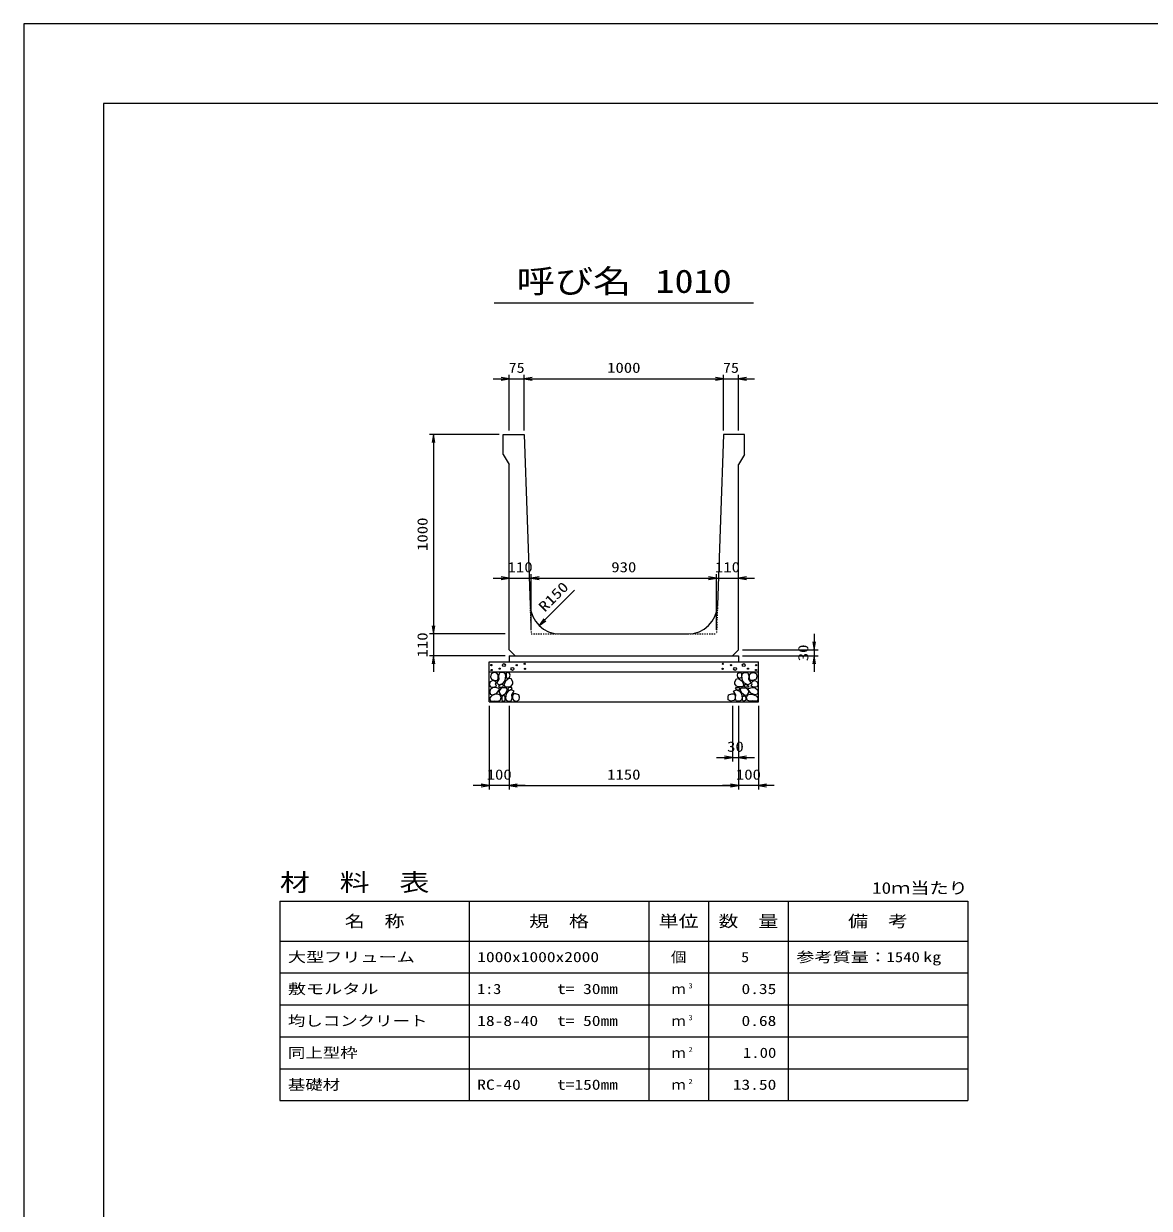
# Model space of a CAD drawing. Units: millimetres at full size. Extents: x 0 to 16820, y 0 to 11880.
# Drawn here: x 0 to 5646, y 5940 to 11880 of the extents above; entities that cross this region are included whole.
import ezdxf
from ezdxf.enums import TextEntityAlignment as Align

# ---------------------------------------------------------------- set-up
doc = ezdxf.new("R2010")
doc.units = ezdxf.units.MM
doc.linetypes.add('DASHED_SPACED', pattern=[12, 6, -6])
for name, color, linetype, lineweight in [('D-DCR-HCHn', 4, 'Continuous', 9), ('D-MTR-FRAM', 7, 'Continuous', 25), ('D-MTR-LINE', 7, 'Continuous', 25), ('D-STR-DIM', 7, 'Continuous', 25), ('D-STR-STRn', 1, 'Continuous', 25), ('D-TTL', 2, 'Continuous', 25), ('D-TTL-TXT', 7, 'Continuous', 25)]:
    doc.layers.add(name, color=color, linetype=linetype, lineweight=lineweight)
doc.layers.add('D-MTR', color=7, linetype='Continuous')
doc.layers.add('D-MTR-TXT', color=7, linetype='Continuous')
doc.styles.add('ＭＳ ゴシック', font='')
doc.styles.get('ＭＳ ゴシック').set_extended_font_data('MS Gothic')

# ---------------------------------------------------------------- blocks, each defined once
blk = doc.blocks.new('open_arrow')
at = {"color": 0, "linetype": 'Continuous', "lineweight": -2}
blk.add_lwpolyline([(7.5, 1.25), (0, 0), (7.5, -1.25)], dxfattribs=at)

msp = doc.modelspace()

# ---------------------------------------------------------------- linework, layer by layer
at = {"layer": 'D-DCR-HCHn'}
for points in [[(2373.399, 8623.696), (2357.796, 8627.163), (2343.928, 8620.228), (2342.194, 8604.626), (2345.661, 8592.491), (2362.997, 8587.29), (2375.132, 8587.29), (2380.333, 8595.958), (2380.333, 8615.028)], [(2387.267, 8625.429), (2382.067, 8609.827), (2383.8, 8592.491), (2371.665, 8573.421), (2387.267, 8564.753), (2404.603, 8573.421), (2415.005, 8587.29), (2418.472, 8609.827), (2415.005, 8621.962), (2404.603, 8627.163)], [(2420.206, 8621.962), (2420.206, 8601.159), (2428.874, 8595.958), (2437.542, 8601.159), (2439.275, 8613.294), (2437.542, 8623.696), (2425.407, 8627.163)], [(3599.794, 8621.962), (3599.794, 8601.159), (3591.126, 8595.958), (3582.458, 8601.159), (3580.725, 8613.294), (3582.458, 8623.696), (3594.593, 8627.163)], [(3632.733, 8625.429), (3637.933, 8609.827), (3636.2, 8592.491), (3648.335, 8573.421), (3632.733, 8564.753), (3615.397, 8573.421), (3604.995, 8587.29), (3601.528, 8609.827), (3604.995, 8621.962), (3615.397, 8627.163)], [(3646.601, 8623.696), (3662.204, 8627.163), (3676.072, 8620.228), (3677.806, 8604.626), (3674.339, 8592.491), (3657.003, 8587.29), (3644.868, 8587.29), (3639.667, 8595.958), (3639.667, 8615.028)], [(2340.46, 8580.356), (2335.26, 8564.753), (2342.194, 8554.352), (2359.53, 8552.618), (2371.366, 8557.699), (2366.464, 8569.954), (2369.932, 8576.889), (2362.997, 8583.823), (2352.596, 8587.29)], [(2390.735, 8564.753), (2382.067, 8557.819), (2385.534, 8552.618), (2397.669, 8552.618), (2402.87, 8554.352), (2406.337, 8561.286), (2401.136, 8566.487)], [(2416.739, 8583.823), (2408.071, 8563.02), (2415.005, 8554.352), (2435.808, 8554.352), (2444.476, 8557.819), (2453.144, 8569.954), (2453.144, 8580.356), (2444.476, 8594.224), (2434.074, 8595.958)], [(3603.261, 8583.823), (3611.929, 8563.02), (3604.995, 8554.352), (3584.192, 8554.352), (3575.524, 8557.819), (3566.856, 8569.954), (3566.856, 8580.356), (3575.524, 8594.224), (3585.926, 8595.958)], [(3629.265, 8564.753), (3637.933, 8557.819), (3634.466, 8552.618), (3622.331, 8552.618), (3617.13, 8554.352), (3613.663, 8561.286), (3618.864, 8566.487)], [(3679.54, 8580.356), (3684.74, 8564.753), (3677.806, 8554.352), (3660.47, 8552.618), (3648.634, 8557.699), (3653.536, 8569.954), (3650.068, 8576.889), (3657.003, 8583.823), (3667.404, 8587.29)], [(2373.366, 8522.757), (2386.208, 8542.019), (2384.603, 8546.834), (2366.946, 8551.65), (2350.894, 8550.045), (2339.658, 8540.414), (2338.052, 8529.177), (2339.658, 8517.941), (2352.499, 8514.731)], [(2379.787, 8482.627), (2391.023, 8487.443), (2394.234, 8503.494), (2387.813, 8514.731), (2376.577, 8517.941), (2362.13, 8516.336), (2346.078, 8509.915), (2338.052, 8500.284), (2338.052, 8489.048), (2342.868, 8482.627), (2362.13, 8484.232)], [(2418.311, 8522.757), (2426.337, 8542.019), (2419.916, 8550.045), (2400.654, 8550.045), (2392.628, 8546.834), (2384.603, 8535.598), (2384.603, 8525.967), (2392.628, 8513.125), (2402.259, 8511.52)], [(2415.101, 8487.443), (2415.101, 8506.705), (2407.075, 8511.52), (2399.049, 8506.705), (2397.444, 8495.469), (2399.049, 8485.837), (2410.285, 8482.627)], [(2445.599, 8484.232), (2450.415, 8498.679), (2448.81, 8514.731), (2460.046, 8532.388), (2445.599, 8540.414), (2429.548, 8532.388), (2419.916, 8519.546), (2416.706, 8498.679), (2419.916, 8487.443), (2429.548, 8482.627)], [(2442.389, 8540.414), (2450.415, 8546.834), (2447.204, 8551.65), (2435.968, 8551.65), (2431.153, 8550.045), (2427.942, 8543.624), (2432.758, 8538.808)], [(2458.441, 8485.837), (2472.887, 8482.627), (2485.729, 8489.048), (2487.334, 8503.494), (2484.124, 8514.731), (2468.072, 8519.546), (2456.836, 8519.546), (2452.02, 8511.52), (2452.02, 8493.863)], [(3561.559, 8485.837), (3547.113, 8482.627), (3534.271, 8489.048), (3532.666, 8503.494), (3535.876, 8514.731), (3551.928, 8519.546), (3563.164, 8519.546), (3567.98, 8511.52), (3567.98, 8493.863)], [(3574.401, 8484.232), (3569.585, 8498.679), (3571.19, 8514.731), (3559.954, 8532.388), (3574.401, 8540.414), (3590.452, 8532.388), (3600.084, 8519.546), (3603.294, 8498.679), (3600.084, 8487.443), (3590.452, 8482.627)], [(3577.611, 8540.414), (3569.585, 8546.834), (3572.796, 8551.65), (3584.032, 8551.65), (3588.847, 8550.045), (3592.058, 8543.624), (3587.242, 8538.808)], [(3601.689, 8522.757), (3593.663, 8542.019), (3600.084, 8550.045), (3619.346, 8550.045), (3627.372, 8546.834), (3635.397, 8535.598), (3635.397, 8525.967), (3627.372, 8513.125), (3617.741, 8511.52)], [(3604.899, 8487.443), (3604.899, 8506.705), (3612.925, 8511.52), (3620.951, 8506.705), (3622.556, 8495.469), (3620.951, 8485.837), (3609.715, 8482.627)], [(3640.213, 8482.627), (3628.977, 8487.443), (3625.766, 8503.494), (3632.187, 8514.731), (3643.423, 8517.941), (3657.87, 8516.336), (3673.922, 8509.915), (3681.948, 8500.284), (3681.948, 8489.048), (3677.132, 8482.627), (3657.87, 8484.232)], [(3646.634, 8522.757), (3633.792, 8542.019), (3635.397, 8546.834), (3653.054, 8551.65), (3669.106, 8550.045), (3680.342, 8540.414), (3681.948, 8529.177), (3680.342, 8517.941), (3667.501, 8514.731)]]:
    msp.add_lwpolyline(points, close=True, dxfattribs=at)
for centre, radius in [((2513.131, 8670.006), 3), ((3506.869, 8670.006), 3), ((2345.727, 8663.955), 3), ((2346.869, 8638.91), 3), ((2387.292, 8645.752), 3), ((2408.336, 8663.955), 7.5), ((2451.664, 8644.961), 7.5), ((2472.708, 8663.164), 3), ((2514.273, 8644.961), 3), ((3505.727, 8644.961), 3), ((3547.292, 8663.164), 3), ((3568.336, 8644.961), 7.5), ((3611.664, 8663.955), 7.5), ((3632.708, 8645.752), 3), ((3673.131, 8638.91), 3), ((3674.273, 8663.955), 3)]:
    msp.add_circle(centre, radius, dxfattribs=at)
at = {"layer": 'D-MTR-FRAM'}
for p, q in [((1285, 7480), (4735, 7480)), ((1285, 7480), (1285, 6480)), ((4735, 7480), (4735, 6480)), ((1285, 6480), (4735, 6480))]:
    msp.add_line(p, q, dxfattribs=at)
at = {"layer": 'D-MTR-LINE'}
for p, q in [((2235, 7480), (2235, 6480)), ((3135, 7480), (3135, 6480)), ((3435, 7480), (3435, 6480)), ((3835, 7480), (3835, 6480)), ((1285, 7280), (4735, 7280)), ((1285, 7120), (4735, 7120)), ((1285, 6960), (4735, 6960)), ((1285, 6800), (4735, 6800)), ((1285, 6640), (4735, 6640))]:
    msp.add_line(p, q, dxfattribs=at)
at = {"layer": 'D-STR-DIM'}
for p, q in [((2355, 10100), (2590, 10100)), ((2435, 9840), (2435, 10120)), ((2510, 9840), (2510, 10120)), ((2510, 9840), (2510, 10120)), ((2510, 10100), (3510, 10100)), ((3430, 10100), (3665, 10100)), ((3510, 9840), (3510, 10120)), ((3510, 9840), (3510, 10120)), ((3585, 9840), (3585, 10120)), ((2385, 9820), (2035, 9820)), ((2055, 9820), (2055, 8820)), ((2355, 9100), (2625, 9100)), ((2545, 8840), (2545, 9120)), ((2545, 8840), (2545, 9120)), ((2545, 9100), (3475, 9100)), ((3395, 9100), (3665, 9100)), ((3475, 8840), (3475, 9120)), ((3475, 8840), (3475, 9120)), ((2585.647, 8862.095), (2762.424, 9038.872)), ((2055, 8900), (2055, 8630)), ((2415, 8820), (2035, 8820)), ((2415, 8820), (2035, 8820)), ((3965, 8820), (3965, 8630)), ((3605, 8740), (3985, 8740)), ((2415, 8710), (2035, 8710)), ((3605, 8710), (3985, 8710)), ((2335, 8460), (2335, 8040)), ((2435, 8460), (2435, 8040)), ((2435, 8460), (2435, 8040)), ((3555, 8460), (3555, 8180)), ((3585, 8460), (3585, 8040)), ((3585, 8460), (3585, 8040)), ((3585, 8460), (3585, 8180)), ((3685, 8460), (3685, 8040)), ((3475, 8200), (3665, 8200)), ((2515, 8060), (2255, 8060)), ((2435, 8060), (3585, 8060)), ((3765, 8060), (3505, 8060))]:
    msp.add_line(p, q, dxfattribs=at)
at = {"layer": 'D-STR-STRn'}
for p, q in [((2405, 9820), (2510, 9820)), ((2405, 9720), (2405, 9820)), ((2510, 9820), (2539.934, 8964.753)), ((3510, 9820), (3480.066, 8964.753)), ((3615, 9820), (3510, 9820)), ((3615, 9720), (3615, 9820)), ((2405, 9720), (2435, 9670)), ((3615, 9720), (3585, 9670)), ((2435, 8740), (2435, 9670)), ((3585, 8740), (3585, 9670)), ((2689.842, 8820), (3330.158, 8820)), ((2435, 8740), (2465, 8710)), ((3585, 8740), (3555, 8710)), ((2335, 8480), (2335, 8680)), ((2335, 8680), (3685, 8680)), ((2435, 8710), (3585, 8710)), ((2435, 8710), (2435, 8680)), ((3585, 8710), (3585, 8680)), ((3685, 8480), (3685, 8680)), ((2335, 8630), (3685, 8630)), ((2335, 8480), (3685, 8480))]:
    msp.add_line(p, q, dxfattribs=at)
at = {"layer": 'D-STR-STRn', "color": 2, "linetype": 'DASHED_SPACED'}
for p, q in [((2539.934, 8964.753), (2545, 8820)), ((3480.066, 8964.753), (3475, 8820)), ((2545, 8820), (2689.842, 8820)), ((3330.158, 8820), (3475, 8820))]:
    msp.add_line(p, q, dxfattribs=at)
at = {"layer": 'D-STR-STRn'}
for centre, start, end in [((2689.842, 8970), 182.00453, 270), ((3330.158, 8970), 270, 357.99547)]:
    msp.add_arc(centre, 150, start, end, dxfattribs=at)
at = {"layer": 'D-TTL'}
for points in [[(0, 0), (16820, 0), (16820, 11880), (0, 11880)], [(400, 400), (16420, 400), (16420, 11480), (400, 11480)]]:
    msp.add_lwpolyline(points, close=True, dxfattribs=at)
at = {"layer": 'D-TTL-TXT'}
msp.add_line((2360, 10480), (3660, 10480), dxfattribs=at)

# ---------------------------------------------------------------- block references
at = {"layer": 'D-STR-DIM', "xscale": 5.33, "yscale": 5.33}
for p, rotation in [((2435, 10100), 180), ((3510, 10100), 180), ((3510, 10100), 180), ((2055, 9820), 270), ((2435, 9100), 180), ((3475, 9100), 180), ((3475, 9100), 180), ((2055, 8820), 90), ((2055, 8820), 90), ((2585.647, 8862.095), 45), ((3965, 8740), 90), ((2055, 8710), 270), ((3965, 8710), 270), ((3555, 8200), 180), ((2335, 8060), 180), ((3585, 8060), 180), ((3585, 8060), 180)]:
    msp.add_blockref('open_arrow', p, dxfattribs=dict(at, rotation=rotation))
for p in [(2510, 10100), (2510, 10100), (3585, 10100), (2545, 9100), (2545, 9100), (3585, 9100), (3585, 8200), (2435, 8060), (2435, 8060), (3685, 8060)]:
    msp.add_blockref('open_arrow', p, dxfattribs=at)

# ---------------------------------------------------------------- texts
at = {"layer": 'D-MTR', "style": 'ＭＳ ゴシック', "width": 1.25}
msp.add_text('材\u3000料\u3000表', height=87.98, dxfattribs=at).set_placement((1285, 7504), align=Align.BOTTOM_LEFT)
at = {"layer": 'D-MTR', "style": 'ＭＳ ゴシック', "width": 1.2}
msp.add_text('10ｍ当たり', height=58.65, dxfattribs=at).set_placement((4735, 7499.333), align=Align.BOTTOM_RIGHT)
at = {"layer": 'D-MTR-TXT', "style": 'ＭＳ ゴシック'}
for s, height, width, p in [('名\u3000称', 58.65, 1.25, (1760, 7380)), ('規\u3000格', 58.65, 1.25, (2685, 7380)), ('単位', 58.65, 1.25, (3285, 7380)), ('数\u3000量', 58.65, 1.25, (3635, 7380)), ('備\u3000考', 58.65, 1.25, (4285, 7380)), ('個', 51.32, 1.1, (3285, 7200))]:
    msp.add_text(s, height=height, dxfattribs=dict(at, width=width)).set_placement(p, align=Align.MIDDLE_CENTER)
for s, width, p in [('大型フリューム', 1.3, (1325, 7200)), ('1000x1000x2000', 1.25, (2275, 7200)), ('参考質量：    kg', 1.3, (3875, 7200)), ('敷モルタル', 1.3, (1325, 7040)), ('1:3', 1.15, (2275, 7040)), ('t= 30mm', 1.25, (2675, 7040)), ('均しコンクリート', 1.25, (1325, 6880)), ('18-8-40', 1.25, (2275, 6880)), ('t= 50mm', 1.25, (2675, 6880)), ('同上型枠', 1.25, (1325, 6720)), ('基礎材', 1.25, (1325, 6560)), ('RC-40', 1.25, (2275, 6560)), ('t=150mm', 1.25, (2675, 6560))]:
    msp.add_text(s, height=51.32, dxfattribs=dict(at, width=width)).set_placement(p, align=Align.MIDDLE_LEFT)
for s, width, p in [('5', 1.15, (3638.553, 7200)), ('1540', 1.2, (4495, 7200)), ('0.35', 1.25, (3775, 7040)), ('0.68', 1.25, (3775, 6880)), ('1.00', 1.2, (3775, 6720)), ('13.50', 1.25, (3775, 6560))]:
    msp.add_text(s, height=51.32, dxfattribs=dict(at, width=width)).set_placement(p, align=Align.MIDDLE_RIGHT)
for p in [(3285, 7040), (3285, 6880), (3285, 6720), (3285, 6560)]:
    msp.add_text('ｍ', height=51.32, dxfattribs=at).set_placement(p, align=Align.MIDDLE_CENTER)
at = {"layer": 'D-MTR-TXT', "style": 'ＭＳ ゴシック', "width": 1.15}
for s, p in [('3', (3335, 7035.333)), ('3', (3335, 6875.333)), ('2', (3335, 6715.333)), ('2', (3335, 6555.333))]:
    msp.add_text(s, height=25.66, dxfattribs=at).set_placement(p, align=Align.BOTTOM_LEFT)
at = {"layer": 'D-STR-DIM', "style": 'ＭＳ ゴシック'}
for s, width, p in [('75', 1.15, (2472.5, 10155)), ('1000', 1.2, (3010, 10155)), ('75', 1.15, (3547.5, 10155)), ('110', 1.2, (2490, 9155)), ('930', 1.2, (3010, 9155)), ('110', 1.2, (3530, 9155)), ('30', 1.2, (3570, 8255)), ('100', 1.2, (2385, 8115)), ('1150', 1.2, (3010, 8115)), ('100', 1.2, (3635, 8115))]:
    msp.add_text(s, height=51.32, dxfattribs=dict(at, width=width)).set_placement(p, align=Align.MIDDLE_CENTER)
at = {"layer": 'D-STR-DIM', "style": 'ＭＳ ゴシック', "width": 1.2}
for s, p in [('1000', (2000, 9320)), ('110', (2000, 8765)), ('30', (3910, 8725))]:
    msp.add_text(s, height=51.32, rotation=90, dxfattribs=at).set_placement(p, align=Align.MIDDLE_CENTER)
at = {"layer": 'D-STR-DIM', "style": 'ＭＳ ゴシック', "width": 1.25}
msp.add_text('R150', height=51.32, rotation=45, dxfattribs=at).set_placement((2624.587, 8916.12), align=Align.BOTTOM_LEFT)
at = {"layer": 'D-TTL-TXT', "style": 'ＭＳ ゴシック', "width": 1.2}
for s, p in [('呼び名', (2760, 10495)), ('1010', (3360, 10495))]:
    msp.add_text(s, height=117.3, dxfattribs=at).set_placement(p, align=Align.BOTTOM_CENTER)

doc.saveas('drawing.dxf')
